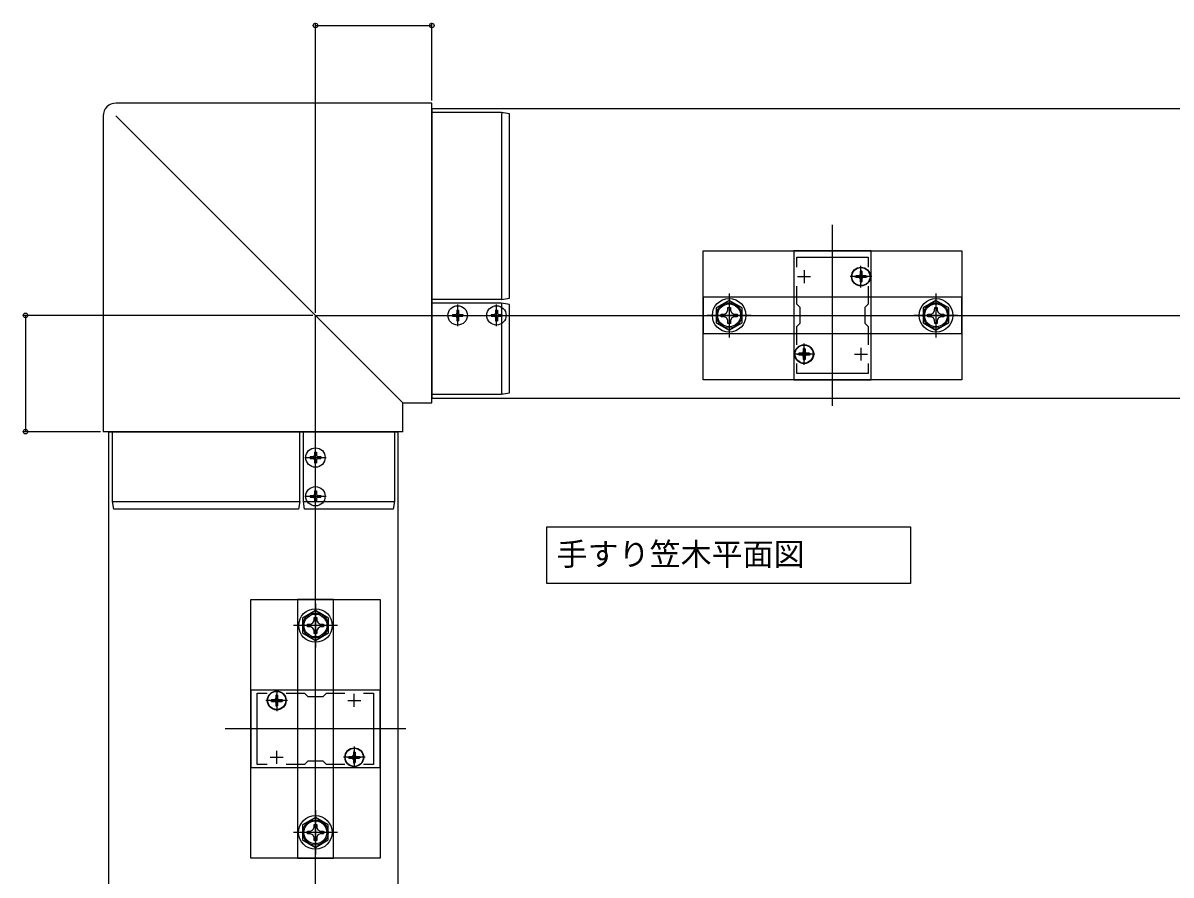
# Model space of a CAD drawing. Units: millimetres, scale not verified. Extents: x -875 to 875, y -1300 to 1292.
# Drawn here: x -44.5 to 399.5, y 267.8 to 597.6 of the extents above; entities that cross this region are included whole.
import ezdxf
from ezdxf.enums import TextEntityAlignment as Align

# ---------------------------------------------------------------- set-up
doc = ezdxf.new("R2010")
doc.units = ezdxf.units.MM
doc.header["$LTSCALE"] = 8
for name, color, linetype in [('0-1_USER1', 3, 'Continuous'), ('0-2_YKK_11', 7, 'Continuous'), ('0-3_YKK_12', 2, 'Continuous'), ('0-4_YKK_13', 4, 'Continuous'), ('0-5_YKK_D', 6, 'Continuous'), ('0-7_YSS_K', 3, 'Continuous')]:
    doc.layers.add(name, color=color, linetype=linetype)
doc.styles.add('ＭＳ ゴシック', font='')
doc.styles.get('ＭＳ ゴシック').set_extended_font_data('MS Gothic')

msp = doc.modelspace()

# ---------------------------------------------------------------- linework, layer by layer
at = {"layer": '0-1_USER1'}
msp.add_lwpolyline([(158.135, 388.545), (158.135, 402.545), (298.757, 402.545), (298.757, 380.663), (158.135, 380.663)], close=True, dxfattribs=at)
at = {"layer": '0-2_YKK_11'}
for p, q in [((257.604, 501.904), (257.604, 496.904)), ((279.604, 501.904), (279.604, 496.904)), ((255.104, 499.404), (260.104, 499.404)), ((277.104, 499.404), (282.104, 499.404)), ((257.604, 471.904), (257.604, 466.904)), ((279.604, 471.904), (279.604, 466.904)), ((255.104, 469.404), (260.104, 469.404)), ((277.104, 469.404), (282.104, 469.404)), ((53.604, 332.904), (53.604, 337.904)), ((83.604, 332.904), (83.604, 337.904)), ((51.104, 335.404), (56.104, 335.404)), ((81.104, 335.404), (86.104, 335.404)), ((53.604, 310.904), (53.604, 315.904)), ((83.604, 310.904), (83.604, 315.904)), ((51.104, 313.404), (56.104, 313.404)), ((81.104, 313.404), (86.104, 313.404))]:
    msp.add_line(p, q, dxfattribs=at)
for points in [[(253.604, 509.404), (253.604, 459.404), (283.604, 459.404), (283.604, 509.404)], [(43.604, 309.404), (93.604, 309.404), (93.604, 339.404), (43.604, 339.404)]]:
    msp.add_lwpolyline(points, close=True, dxfattribs=at)
for points in [[(254.804, 503.037), (254.804, 506.904), (282.404, 506.904), (282.404, 503.037)], [(254.804, 473.037), (254.804, 480.104), (256.104, 481.404), (256.104, 487.404), (254.804, 488.704), (254.804, 495.771)], [(282.404, 495.771), (282.404, 488.704), (281.104, 487.404), (281.104, 481.404), (282.404, 480.104), (282.404, 473.037)], [(282.404, 465.771), (282.404, 461.904), (254.804, 461.904), (254.804, 465.771)], [(49.971, 310.604), (46.104, 310.604), (46.104, 338.204), (49.971, 338.204)], [(57.237, 338.204), (64.304, 338.204), (65.604, 336.904), (71.604, 336.904), (72.904, 338.204), (79.971, 338.204)], [(87.237, 338.204), (91.104, 338.204), (91.104, 310.604), (87.237, 310.604)], [(79.971, 310.604), (72.904, 310.604), (71.604, 311.904), (65.604, 311.904), (64.304, 310.604), (57.237, 310.604)]]:
    msp.add_lwpolyline(points, dxfattribs=at)
at = {"layer": '0-3_YKK_12'}
for p, q in [((113.604, 564.404), (113.604, 452.404)), ((268.604, 449.404), (268.604, 519.404)), ((-11.396, 89.404), (-11.396, 439.404)), ((-11.396, 439.404), (100.604, 439.404)), ((100.604, 89.404), (100.604, 439.404)), ((103.604, 324.404), (33.604, 324.404))]:
    msp.add_line(p, q, dxfattribs=at)
for points in [[(113.604, 564.404), (453.604, 564.404), (466.104, 564.404)], [(113.604, 452.404), (453.604, 452.404), (466.104, 452.404)]]:
    msp.add_lwpolyline(points, dxfattribs=at)
at = {"layer": '0-4_YKK_13'}
for p, q in [((113.604, 566.557), (-8.556, 566.557)), ((-8.556, 566.555), (-8.556, 566.557)), ((113.604, 566.557), (113.604, 566.555)), ((113.604, 450.621), (113.604, 566.555)), ((-13.549, 561.564), (-13.549, 439.404)), ((-13.549, 561.564), (-13.546, 561.564)), ((-8.663, 561.671), (102.388, 450.621)), ((140.604, 562.203), (140.604, 490.504)), ((143.604, 562.404), (140.605, 562.904)), ((143.604, 491.004), (143.604, 561.712)), ((279.604, 495.254), (279.604, 503.554)), ((283.754, 499.404), (275.454, 499.404)), ((277.554, 499.754), (277.554, 499.054)), ((278.754, 499.754), (277.554, 499.754)), ((278.754, 499.054), (277.554, 499.054)), ((279.954, 501.454), (279.254, 501.454)), ((279.254, 501.454), (279.254, 500.254)), ((279.254, 498.554), (279.254, 497.354)), ((279.954, 501.454), (279.954, 500.254)), ((279.954, 498.554), (279.954, 497.354)), ((281.654, 499.754), (280.454, 499.754)), ((281.654, 499.054), (280.454, 499.054)), ((281.654, 499.754), (281.654, 499.054)), ((279.954, 497.354), (279.254, 497.354)), ((140.604, 490.504), (113.604, 490.504)), ((140.604, 489.104), (113.604, 489.104)), ((123.604, 480.254), (123.604, 488.554)), ((138.604, 480.254), (138.604, 488.554)), ((140.604, 490.504), (143.604, 491.004)), ((140.604, 489.104), (140.604, 454.528)), ((143.604, 488.604), (140.604, 489.104)), ((143.604, 455.019), (143.604, 488.604)), ((228.604, 492.904), (228.604, 475.904)), ((308.604, 492.904), (308.604, 475.904)), ((119.454, 484.404), (127.754, 484.404)), ((121.554, 484.754), (121.554, 484.054)), ((121.554, 484.754), (122.754, 484.754)), ((121.554, 484.054), (122.754, 484.054)), ((123.254, 486.454), (123.954, 486.454)), ((123.254, 486.454), (123.254, 485.254)), ((123.954, 486.454), (123.954, 485.254)), ((124.454, 484.754), (125.654, 484.754)), ((124.454, 484.054), (125.654, 484.054)), ((125.654, 484.754), (125.654, 484.054)), ((134.454, 484.404), (142.754, 484.404)), ((136.554, 484.754), (136.554, 484.054)), ((136.554, 484.754), (137.754, 484.754)), ((136.554, 484.054), (137.754, 484.054)), ((138.254, 486.454), (138.954, 486.454)), ((138.254, 486.454), (138.254, 485.254)), ((138.954, 486.454), (138.954, 485.254)), ((139.454, 484.754), (140.654, 484.754)), ((139.454, 484.054), (140.654, 484.054)), ((140.654, 484.754), (140.654, 484.054)), ((237.104, 484.404), (220.104, 484.404)), ((228.081, 486.258), (228.103, 487.504)), ((317.104, 484.404), (300.104, 484.404)), ((308.081, 486.258), (308.103, 487.504)), ((123.254, 483.554), (123.254, 482.354)), ((123.254, 482.354), (123.954, 482.354)), ((123.954, 483.554), (123.954, 482.354)), ((138.254, 483.554), (138.254, 482.354)), ((138.254, 482.354), (138.954, 482.354)), ((138.954, 483.554), (138.954, 482.354)), ((257.954, 471.454), (257.254, 471.454)), ((257.254, 471.454), (257.254, 470.254)), ((257.604, 465.254), (257.604, 473.554)), ((257.954, 471.454), (257.954, 470.254)), ((261.754, 469.404), (253.454, 469.404)), ((255.554, 469.754), (255.554, 469.054)), ((256.754, 469.754), (255.554, 469.754)), ((256.754, 469.054), (255.554, 469.054)), ((257.254, 468.554), (257.254, 467.354)), ((257.954, 467.354), (257.254, 467.354)), ((257.954, 468.554), (257.954, 467.354)), ((259.654, 469.754), (258.454, 469.754)), ((259.654, 469.054), (258.454, 469.054)), ((259.654, 469.754), (259.654, 469.054)), ((113.604, 453.904), (140.604, 453.904)), ((140.604, 453.904), (140.605, 453.904)), ((140.605, 453.904), (143.604, 454.404)), ((102.391, 450.618), (113.604, 450.618)), ((102.391, 439.404), (102.391, 450.618)), ((113.604, 450.621), (113.604, 450.618)), ((-13.546, 439.404), (-13.549, 439.404)), ((102.388, 439.404), (-13.546, 439.404)), ((62.504, 412.404), (62.504, 439.404)), ((63.904, 412.404), (63.904, 439.404)), ((102.391, 439.404), (102.388, 439.404)), ((68.254, 431.454), (68.954, 431.454)), ((68.254, 431.454), (68.254, 430.254)), ((68.604, 425.254), (68.604, 433.554)), ((68.954, 431.454), (68.954, 430.254)), ((64.454, 429.404), (72.754, 429.404)), ((66.554, 429.754), (66.554, 429.054)), ((66.554, 429.754), (67.754, 429.754)), ((66.554, 429.054), (67.754, 429.054)), ((68.254, 428.554), (68.254, 427.354)), ((68.254, 427.354), (68.954, 427.354)), ((68.954, 428.554), (68.954, 427.354)), ((69.454, 429.754), (70.654, 429.754)), ((69.454, 429.054), (70.654, 429.054)), ((70.654, 429.754), (70.654, 429.054)), ((68.604, 410.254), (68.604, 418.554)), ((64.454, 414.404), (72.754, 414.404)), ((66.554, 414.754), (66.554, 414.054)), ((66.554, 414.754), (67.754, 414.754)), ((66.554, 414.054), (67.754, 414.054)), ((68.254, 416.454), (68.954, 416.454)), ((68.254, 416.454), (68.254, 415.254)), ((68.254, 413.554), (68.254, 412.354)), ((68.954, 416.454), (68.954, 415.254)), ((68.954, 413.554), (68.954, 412.354)), ((69.454, 414.754), (70.654, 414.754)), ((69.454, 414.054), (70.654, 414.054)), ((70.654, 414.754), (70.654, 414.054)), ((-9.396, 409.404), (-9.896, 412.404)), ((97.989, 409.404), (64.404, 409.404)), ((68.254, 412.354), (68.954, 412.354)), ((99.104, 412.404), (98.604, 409.404)), ((68.604, 372.904), (68.604, 355.904)), ((77.104, 364.404), (60.104, 364.404)), ((68.081, 366.258), (68.103, 367.504)), ((53.604, 339.554), (53.604, 331.254)), ((57.754, 335.404), (49.454, 335.404)), ((51.554, 335.754), (51.554, 335.054)), ((51.554, 335.754), (52.754, 335.754)), ((51.554, 335.054), (52.754, 335.054)), ((53.254, 337.454), (53.954, 337.454)), ((53.254, 337.454), (53.254, 336.254)), ((53.254, 334.554), (53.254, 333.354)), ((53.254, 333.354), (53.954, 333.354)), ((53.954, 337.454), (53.954, 336.254)), ((53.954, 334.554), (53.954, 333.354)), ((54.454, 335.754), (55.654, 335.754)), ((54.454, 335.054), (55.654, 335.054)), ((55.654, 335.754), (55.654, 335.054)), ((83.254, 315.454), (83.954, 315.454)), ((83.254, 315.454), (83.254, 314.254)), ((83.604, 317.554), (83.604, 309.254)), ((83.954, 315.454), (83.954, 314.254)), ((87.754, 313.404), (79.454, 313.404)), ((81.554, 313.754), (81.554, 313.054)), ((81.554, 313.754), (82.754, 313.754)), ((81.554, 313.054), (82.754, 313.054)), ((83.254, 312.554), (83.254, 311.354)), ((83.254, 311.354), (83.954, 311.354)), ((83.954, 312.554), (83.954, 311.354)), ((84.454, 313.754), (85.654, 313.754)), ((84.454, 313.054), (85.654, 313.054)), ((85.654, 313.754), (85.654, 313.054)), ((68.563, 292.833), (68.563, 275.833)), ((77.063, 284.333), (60.063, 284.333)), ((68.04, 286.187), (68.062, 287.433))]:
    msp.add_line(p, q, dxfattribs=at)
for points in [[(140.605, 562.904), (140.604, 562.904), (113.604, 562.904)], [(140.604, 562.203), (140.604, 562.204), (140.604, 562.204), (140.604, 562.205), (140.604, 562.205), (140.604, 562.206), (140.604, 562.207), (140.604, 562.207), (140.604, 562.208), (140.604, 562.208), (140.604, 562.209), (140.604, 562.21), (140.604, 562.21), (140.604, 562.211), (140.605, 562.211), (140.605, 562.212), (140.605, 562.213)], [(140.605, 562.904), (140.619, 562.868), (140.627, 562.769), (140.627, 562.617), (140.619, 562.425), (140.605, 562.213)], [(143.604, 561.712), (143.604, 561.926), (143.604, 562.12), (143.604, 562.272), (143.604, 562.37), (143.604, 562.404)], [(226.751, 483.881), (225.504, 483.903), (225.504, 484.906), (226.751, 484.927)], [(226.751, 484.927), (227.619, 485.389), (228.081, 486.258)], [(228.103, 487.504), (229.106, 487.504), (229.127, 486.258)], [(229.127, 486.258), (229.589, 485.389), (230.458, 484.927)], [(230.458, 484.927), (231.704, 484.906), (231.704, 483.903), (230.458, 483.881)], [(306.751, 483.881), (305.504, 483.903), (305.504, 484.906), (306.751, 484.927)], [(306.751, 484.927), (307.619, 485.389), (308.081, 486.258)], [(308.103, 487.504), (309.106, 487.504), (309.127, 486.258)], [(309.127, 486.258), (309.589, 485.389), (310.458, 484.927)], [(310.458, 484.927), (311.704, 484.906), (311.704, 483.903), (310.458, 483.881)], [(228.081, 482.551), (227.619, 483.419), (226.751, 483.881)], [(229.127, 482.551), (229.106, 481.304), (228.103, 481.304), (228.081, 482.551)], [(230.458, 483.881), (229.589, 483.419), (229.127, 482.551)], [(308.081, 482.551), (307.619, 483.419), (306.751, 483.881)], [(309.127, 482.551), (309.106, 481.304), (308.103, 481.304), (308.081, 482.551)], [(310.458, 483.881), (309.589, 483.419), (309.127, 482.551)], [(140.605, 454.519), (140.605, 454.52), (140.604, 454.52), (140.604, 454.521), (140.604, 454.521), (140.604, 454.522), (140.604, 454.522), (140.604, 454.523), (140.604, 454.523), (140.604, 454.524), (140.604, 454.524), (140.604, 454.525), (140.604, 454.525), (140.604, 454.526), (140.604, 454.527), (140.604, 454.527), (140.604, 454.528)], [(140.605, 454.519), (140.621, 454.209), (140.621, 453.987), (140.605, 453.904)], [(143.604, 454.404), (143.604, 454.484), (143.604, 454.706), (143.604, 455.019)], [(-9.896, 412.404), (-9.896, 412.404), (-9.896, 439.404)], [(99.104, 439.404), (99.104, 412.404), (99.104, 412.404)], [(-9.896, 412.404), (-9.86, 412.389), (-9.761, 412.382), (-9.609, 412.382), (-9.417, 412.389), (-9.204, 412.404)], [(-8.704, 409.404), (-8.918, 409.404), (-9.111, 409.404), (-9.264, 409.404), (-9.362, 409.404), (-9.396, 409.404)], [(-9.195, 412.404), (-9.195, 412.404), (-9.196, 412.404), (-9.197, 412.404), (-9.197, 412.404), (-9.198, 412.404), (-9.198, 412.404), (-9.199, 412.404), (-9.199, 412.404), (-9.2, 412.404), (-9.201, 412.404), (-9.201, 412.404), (-9.202, 412.404), (-9.202, 412.404), (-9.203, 412.404), (-9.204, 412.404), (-9.204, 412.404)], [(-9.195, 412.404), (62.504, 412.404), (62.004, 409.404), (-8.704, 409.404)], [(64.404, 409.404), (63.904, 412.404), (98.481, 412.404)], [(98.604, 409.404), (98.524, 409.404), (98.302, 409.404), (97.989, 409.404)], [(98.489, 412.404), (98.489, 412.404), (98.488, 412.404), (98.488, 412.404), (98.487, 412.404), (98.487, 412.404), (98.486, 412.404), (98.486, 412.404), (98.485, 412.404), (98.484, 412.404), (98.484, 412.404), (98.483, 412.404), (98.483, 412.404), (98.482, 412.404), (98.482, 412.404), (98.481, 412.404), (98.481, 412.404)], [(98.489, 412.404), (98.8, 412.387), (99.021, 412.387), (99.104, 412.404)], [(66.751, 363.881), (65.504, 363.903), (65.504, 364.906), (66.751, 364.927)], [(66.751, 364.927), (67.619, 365.389), (68.081, 366.258)], [(68.103, 367.504), (69.106, 367.504), (69.127, 366.258)], [(69.127, 366.258), (69.589, 365.389), (70.458, 364.927)], [(70.458, 364.927), (71.704, 364.906), (71.704, 363.903), (70.458, 363.881)], [(68.081, 362.551), (67.619, 363.419), (66.751, 363.881)], [(69.127, 362.551), (69.106, 361.304), (68.103, 361.304), (68.081, 362.551)], [(70.458, 363.881), (69.589, 363.419), (69.127, 362.551)], [(66.71, 283.81), (65.463, 283.832), (65.463, 284.835), (66.71, 284.856)], [(66.71, 284.856), (67.578, 285.318), (68.04, 286.187)], [(68.062, 287.433), (69.065, 287.433), (69.086, 286.187)], [(69.086, 286.187), (69.548, 285.318), (70.417, 284.856)], [(70.417, 284.856), (71.663, 284.835), (71.663, 283.832), (70.417, 283.81)], [(68.04, 282.48), (67.578, 283.348), (66.71, 283.81)], [(69.086, 282.48), (69.065, 281.233), (68.062, 281.233), (68.04, 282.48)], [(70.417, 283.81), (69.548, 283.348), (69.086, 282.48)]]:
    msp.add_lwpolyline(points, dxfattribs=at)
for points in [[(318.604, 509.404), (318.604, 459.404), (218.604, 459.404), (218.604, 509.404)], [(218.604, 477.404), (318.604, 477.404), (318.604, 491.404), (218.604, 491.404)], [(233.604, 487.291), (228.604, 490.178), (223.604, 487.291), (223.604, 481.517), (228.604, 478.631), (233.604, 481.517)], [(313.604, 487.291), (308.604, 490.178), (303.604, 487.291), (303.604, 481.517), (308.604, 478.631), (313.604, 481.517)], [(43.604, 374.404), (93.604, 374.404), (93.604, 274.404), (43.604, 274.404)], [(75.604, 274.404), (75.604, 374.404), (61.604, 374.404), (61.604, 274.404)], [(73.604, 367.291), (68.604, 370.178), (63.604, 367.291), (63.604, 361.517), (68.604, 358.631), (73.604, 361.517)], [(73.563, 287.22), (68.563, 290.107), (63.563, 287.22), (63.563, 281.446), (68.563, 278.56), (73.563, 281.446)]]:
    msp.add_lwpolyline(points, close=True, dxfattribs=at)
for centre, radius in [((279.604, 499.404), 3.65), ((279.604, 499.404), 3.5), ((228.604, 484.404), 6.5), ((228.604, 484.404), 4.907), ((228.604, 484.404), 4.432), ((308.604, 484.404), 6.5), ((308.604, 484.404), 4.907), ((308.604, 484.404), 4.432), ((123.604, 484.404), 3.75), ((138.604, 484.404), 3.75), ((257.604, 469.404), 3.65), ((257.604, 469.404), 3.5), ((68.604, 429.404), 3.75), ((68.604, 414.404), 3.75), ((68.604, 364.404), 6.5), ((68.604, 364.404), 4.907), ((68.604, 364.404), 4.432), ((53.604, 335.404), 3.65), ((53.604, 335.404), 3.5), ((83.604, 313.404), 3.65), ((83.604, 313.404), 3.5), ((68.563, 284.333), 6.5), ((68.563, 284.333), 4.907), ((68.563, 284.333), 4.432)]:
    msp.add_circle(centre, radius, dxfattribs=at)
for centre, start, end in [((278.754, 500.254), 270, 0), ((278.754, 498.554), 0, 90), ((280.454, 500.254), 180, 270), ((280.454, 498.554), 90, 180), ((122.754, 485.254), 270, 0), ((122.754, 483.554), 0, 90), ((124.454, 485.254), 180, 270), ((124.454, 483.554), 90, 180), ((137.754, 485.254), 270, 0), ((137.754, 483.554), 0, 90), ((139.454, 485.254), 180, 270), ((139.454, 483.554), 90, 180), ((256.754, 470.254), 270, 0), ((256.754, 468.554), 0, 90), ((258.454, 470.254), 180, 270), ((258.454, 468.554), 90, 180), ((67.754, 430.254), 270, 0), ((67.754, 428.554), 0, 90), ((69.454, 430.254), 180, 270), ((69.454, 428.554), 90, 180), ((67.754, 415.254), 270, 0), ((67.754, 413.554), 0, 90), ((69.454, 415.254), 180, 270), ((69.454, 413.554), 90, 180), ((52.754, 336.254), 270, 0), ((52.754, 334.554), 0, 90), ((54.454, 336.254), 180, 270), ((54.454, 334.554), 90, 180), ((82.754, 314.254), 270, 0), ((82.754, 312.554), 0, 90), ((84.454, 314.254), 180, 270), ((84.454, 312.554), 90, 180)]:
    msp.add_arc(centre, 0.5, start, end, dxfattribs=at)
msp.add_ellipse((-8.542, 561.551), major_axis=(3.541, -3.541), ratio=0.998505, start_param=2.358058, end_param=3.9251274, dxfattribs=at)
at = {"layer": '0-5_YKK_D'}
for p, q in [((68.604, 485.404), (68.604, 597.557)), ((68.604, 596.557), (113.604, 596.557)), ((113.604, 567.557), (113.604, 597.557)), ((67.604, 484.404), (-44.549, 484.404)), ((-43.549, 484.404), (-43.549, 439.404)), ((-14.549, 439.404), (-44.549, 439.404))]:
    msp.add_line(p, q, dxfattribs=at)
for centre in [(68.604, 596.557), (113.604, 596.557), (-43.549, 484.404), (-43.549, 439.404)]:
    msp.add_circle(centre, 0.875, dxfattribs=at)
at = {"layer": '0-7_YSS_K'}
for p, q in [((68.604, -58.596), (68.604, 484.404)), ((68.604, 484.404), (521.604, 484.404))]:
    msp.add_line(p, q, dxfattribs=at)

# ---------------------------------------------------------------- texts
at = {"layer": '0-1_USER1', "style": 'ＭＳ ゴシック'}
msp.add_text('手すり笠木平面図', height=8.798, dxfattribs=at).set_placement((161.841, 384.972), align=Align.BOTTOM_LEFT)

doc.saveas('drawing.dxf')
